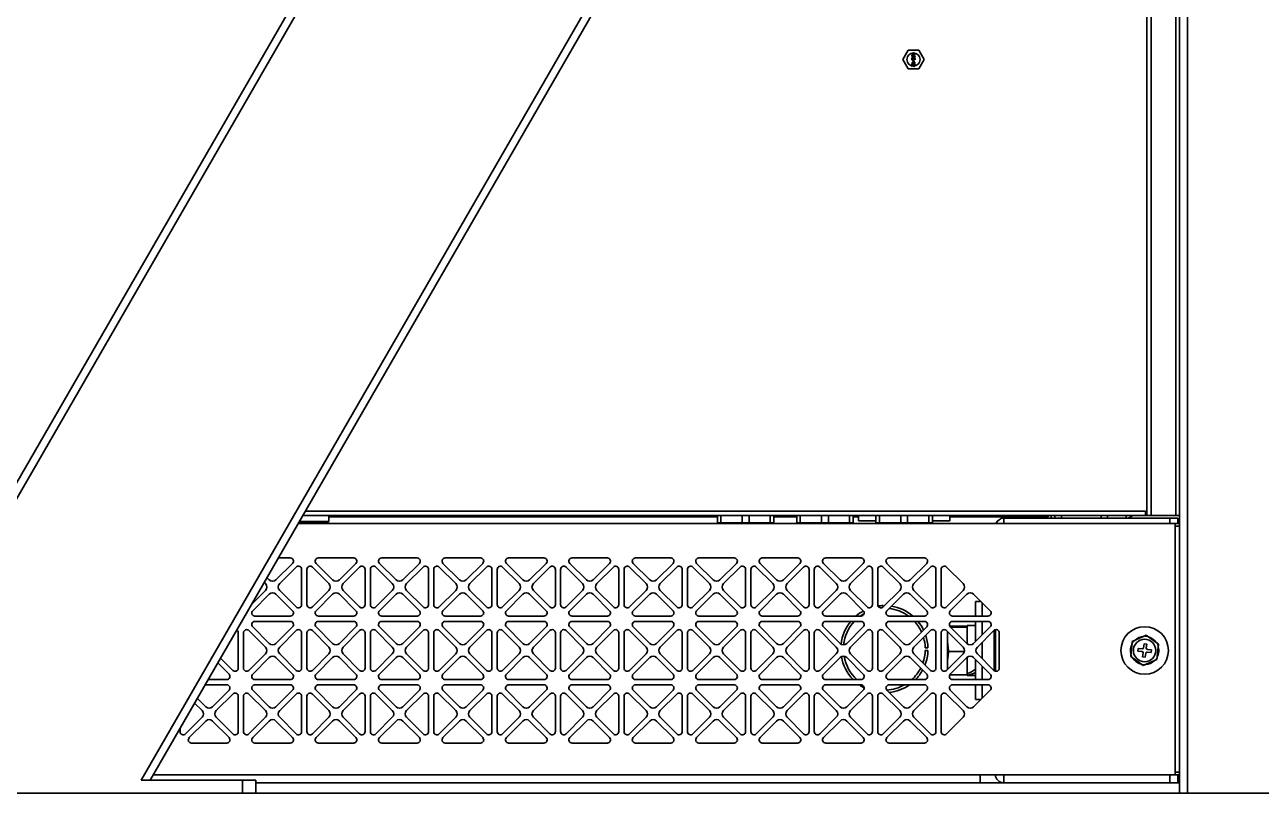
# Model space of a CAD drawing. Header units: millimetres. Extents: x 32496 to 166256, y 3504 to 23939.
# Drawn here: x 42664.6 to 43132.6, y 15203.3 to 15494 of the extents above; entities that cross this region are included whole.
import ezdxf

# ---------------------------------------------------------------- set-up
doc = ezdxf.new("R2010")
doc.units = ezdxf.units.MM
doc.layers.get('0').update_dxf_attribs({"lineweight": 35})

msp = doc.modelspace()

# ---------------------------------------------------------------- linework, layer by layer
at = {"linetype": 'Continuous'}
for p, q in [((43104.64, 17722.349), (43104.64, 15203.349)), ((43096.64, 16074.374), (42596.64, 15208.349)), ((43096.64, 16068.374), (42600.104, 15208.349)), ((43096.64, 15880.374), (42708.646, 15208.349)), ((43096.64, 15874.374), (42712.11, 15208.349)), ((43090.94, 15864.501), (43090.94, 15308.349)), ((43089.24, 15308.349), (43089.24, 15861.557)), ((43100.24, 15308.349), (43100.24, 15834.374)), ((43101.64, 15834.374), (43101.64, 15203.349)), ((42996.898, 15480.849), (42998.919, 15484.349)), ((43002.96, 15484.349), (42998.919, 15484.349)), ((43002.96, 15484.349), (43004.981, 15480.849)), ((42998.919, 15477.349), (42996.898, 15480.849)), ((43000.29, 15482.886), (43000.29, 15483.049)), ((43000.29, 15483.049), (43001.59, 15483.049)), ((43001.313, 15482.886), (43000.29, 15482.886)), ((43001.313, 15482.886), (43000.29, 15482.507)), ((43000.29, 15482.29), (43000.29, 15482.507)), ((43000.29, 15482.29), (43001.313, 15481.911)), ((43000.29, 15481.749), (43000.29, 15481.911)), ((43000.29, 15481.911), (43001.313, 15481.911)), ((43001.59, 15481.749), (43000.29, 15481.749)), ((43000.317, 15481.234), (43000.29, 15481.099)), ((43000.29, 15480.963), (43000.29, 15481.099)), ((43000.29, 15480.963), (43000.317, 15480.828)), ((43000.29, 15479.419), (43000.29, 15479.582)), ((43000.29, 15479.582), (43001.368, 15479.582)), ((43001.59, 15479.419), (43000.29, 15479.419)), ((43000.29, 15478.228), (43000.29, 15479.203)), ((43000.29, 15479.203), (43000.428, 15479.203)), ((43000.4, 15481.369), (43000.317, 15481.234)), ((43000.317, 15480.828), (43000.4, 15480.692)), ((43000.511, 15481.451), (43000.4, 15481.369)), ((43000.4, 15480.692), (43000.511, 15480.611)), ((43000.428, 15482.399), (43001.59, 15482.805)), ((43001.59, 15481.992), (43000.428, 15482.399)), ((43000.428, 15481.126), (43000.456, 15481.207)), ((43000.428, 15481.126), (43000.428, 15480.936)), ((43000.456, 15480.855), (43000.428, 15480.936)), ((43001.12, 15478.444), (43000.428, 15479.203)), ((43000.428, 15478.986), (43000.428, 15478.228)), ((43000.428, 15478.986), (43001.037, 15478.309)), ((43000.456, 15481.207), (43000.511, 15481.288)), ((43000.511, 15480.774), (43000.456, 15480.855)), ((43000.649, 15481.505), (43000.511, 15481.451)), ((43000.511, 15481.288), (43000.594, 15481.342)), ((43000.594, 15480.719), (43000.511, 15480.774)), ((43000.511, 15480.611), (43000.649, 15480.557)), ((43000.594, 15481.342), (43000.677, 15481.369)), ((43000.677, 15480.692), (43000.594, 15480.719)), ((43000.843, 15481.532), (43000.649, 15481.505)), ((43000.788, 15480.557), (43000.649, 15480.557)), ((43000.76, 15481.369), (43000.677, 15481.369)), ((43000.677, 15480.692), (43000.76, 15480.692)), ((43000.705, 15480.124), (43000.705, 15480.178)), ((43000.705, 15480.178), (43000.898, 15480.178)), ((43000.898, 15480.124), (43000.705, 15480.124)), ((43000.76, 15481.369), (43000.843, 15481.342)), ((43000.843, 15480.719), (43000.76, 15480.692)), ((43000.788, 15480.34), (43000.76, 15480.313)), ((43000.76, 15480.313), (43000.898, 15480.178)), ((43000.898, 15480.124), (43000.76, 15479.988)), ((43000.76, 15479.988), (43000.788, 15479.961)), ((43000.788, 15480.557), (43000.926, 15480.611)), ((43000.954, 15480.178), (43000.788, 15480.34)), ((43000.788, 15479.961), (43000.954, 15480.124)), ((43000.843, 15481.532), (43001.037, 15481.532)), ((43000.843, 15481.342), (43000.898, 15481.288)), ((43000.898, 15480.774), (43000.843, 15480.719)), ((43000.898, 15481.288), (43000.954, 15481.207)), ((43000.954, 15480.855), (43000.898, 15480.774)), ((43000.926, 15480.611), (43001.009, 15480.692)), ((43000.954, 15481.207), (43000.981, 15481.126)), ((43000.981, 15480.936), (43000.954, 15480.855)), ((43001.12, 15480.34), (43000.954, 15480.178)), ((43000.954, 15480.124), (43001.12, 15479.961)), ((43001.092, 15481.234), (43000.981, 15481.397)), ((43001.037, 15481.397), (43000.981, 15481.397)), ((43000.981, 15480.936), (43000.981, 15481.126)), ((43001.009, 15480.692), (43001.092, 15480.828)), ((43001.009, 15480.178), (43001.147, 15480.313)), ((43001.009, 15480.178), (43001.203, 15480.178)), ((43001.147, 15479.988), (43001.009, 15480.124)), ((43001.203, 15480.124), (43001.009, 15480.124)), ((43001.23, 15481.505), (43001.037, 15481.532)), ((43001.037, 15481.397), (43001.203, 15481.369)), ((43001.12, 15481.099), (43001.092, 15481.234)), ((43001.092, 15480.828), (43001.12, 15480.963)), ((43001.12, 15481.099), (43001.12, 15480.963)), ((43001.147, 15480.313), (43001.12, 15480.34)), ((43001.12, 15479.961), (43001.147, 15479.988)), ((43001.175, 15479.744), (43001.368, 15479.582)), ((43001.175, 15479.744), (43001.396, 15479.744)), ((43001.203, 15481.369), (43001.286, 15481.342)), ((43001.203, 15480.178), (43001.203, 15480.124)), ((43001.368, 15481.451), (43001.23, 15481.505)), ((43001.286, 15481.342), (43001.368, 15481.288)), ((43001.368, 15480.801), (43001.286, 15480.747)), ((43001.286, 15480.611), (43001.286, 15480.747)), ((43001.286, 15480.611), (43001.368, 15480.638)), ((43001.286, 15479.04), (43001.286, 15479.176)), ((43001.396, 15479.149), (43001.286, 15479.176)), ((43001.286, 15479.04), (43001.368, 15478.986)), ((43001.479, 15481.369), (43001.368, 15481.451)), ((43001.368, 15481.288), (43001.424, 15481.207)), ((43001.424, 15480.882), (43001.368, 15480.801)), ((43001.368, 15480.638), (43001.479, 15480.719)), ((43001.368, 15478.986), (43001.424, 15478.905)), ((43001.59, 15479.582), (43001.396, 15479.744)), ((43001.507, 15479.04), (43001.396, 15479.149)), ((43001.424, 15481.207), (43001.451, 15481.126)), ((43001.451, 15480.963), (43001.424, 15480.882)), ((43001.424, 15478.905), (43001.451, 15478.769)), ((43001.451, 15480.963), (43001.451, 15481.126)), ((43001.562, 15481.234), (43001.479, 15481.369)), ((43001.479, 15480.719), (43001.562, 15480.855)), ((43001.562, 15478.932), (43001.507, 15479.04)), ((43001.59, 15481.099), (43001.562, 15481.234)), ((43001.562, 15480.855), (43001.59, 15480.99)), ((43001.59, 15478.742), (43001.562, 15478.932)), ((43001.59, 15483.049), (43001.59, 15482.805)), ((43001.59, 15481.992), (43001.59, 15481.749)), ((43001.59, 15481.099), (43001.59, 15480.99)), ((43001.59, 15479.582), (43001.59, 15479.419)), ((43004.981, 15480.849), (43002.96, 15477.349)), ((42998.919, 15477.349), (43002.96, 15477.349)), ((43000.428, 15478.228), (43000.29, 15478.228)), ((43001.037, 15478.309), (43001.12, 15478.255)), ((43001.23, 15478.39), (43001.12, 15478.444)), ((43001.12, 15478.255), (43001.23, 15478.228)), ((43001.23, 15478.39), (43001.286, 15478.39)), ((43001.286, 15478.228), (43001.23, 15478.228)), ((43001.368, 15478.444), (43001.286, 15478.39)), ((43001.286, 15478.228), (43001.396, 15478.255)), ((43001.424, 15478.526), (43001.368, 15478.444)), ((43001.396, 15478.255), (43001.507, 15478.363)), ((43001.451, 15478.661), (43001.424, 15478.526)), ((43001.451, 15478.661), (43001.451, 15478.769)), ((43001.507, 15478.363), (43001.562, 15478.472)), ((43001.562, 15478.472), (43001.59, 15478.634)), ((43001.59, 15478.742), (43001.59, 15478.634)), ((42768.915, 15305.849), (42768.615, 15306.149)), ((42768.615, 15306.149), (42779.665, 15306.149)), ((42768.915, 15305.849), (42779.365, 15305.849)), ((42769.845, 15308.349), (43090.94, 15308.349)), ((42770.826, 15310.049), (43088.74, 15310.049)), ((42779.365, 15305.849), (42779.665, 15306.149)), ((42779.665, 15308.349), (42779.665, 15306.149)), ((42926.773, 15307.849), (42779.665, 15307.849)), ((42926.773, 15305.582), (42926.773, 15308.349)), ((42928.092, 15305.582), (42928.092, 15308.349)), ((42936.121, 15305.582), (42936.121, 15308.349)), ((42938.758, 15305.582), (42938.758, 15308.349)), ((42946.788, 15305.582), (42946.788, 15308.349)), ((42948.106, 15305.582), (42948.106, 15308.349)), ((42956.773, 15307.849), (42948.106, 15307.849)), ((42956.773, 15305.582), (42956.773, 15308.349)), ((42958.092, 15305.582), (42958.092, 15308.349)), ((42966.121, 15305.582), (42966.121, 15308.349)), ((42968.758, 15305.582), (42968.758, 15308.349)), ((42976.788, 15305.582), (42976.788, 15308.349)), ((42978.106, 15305.582), (42978.106, 15308.349)), ((42980.19, 15307.849), (42978.106, 15307.849)), ((42980.19, 15306.349), (42980.19, 15308.349)), ((42980.19, 15306.349), (42986.773, 15306.349)), ((42986.773, 15305.582), (42986.773, 15308.349)), ((42988.092, 15305.582), (42988.092, 15308.349)), ((42996.121, 15305.582), (42996.121, 15308.349)), ((42998.758, 15305.582), (42998.758, 15308.349)), ((43006.788, 15305.582), (43006.788, 15308.349)), ((43008.106, 15305.582), (43008.106, 15308.349)), ((43008.106, 15306.349), (43014.69, 15306.349)), ((43014.69, 15306.349), (43014.69, 15308.349)), ((43051.94, 15307.849), (43014.69, 15307.849)), ((43035.14, 15305.349), (43035.14, 15307.349)), ((43100.94, 15307.349), (43035.14, 15307.349)), ((43051.54, 15307.349), (43051.54, 15307.849)), ((43051.94, 15307.849), (43051.94, 15308.349)), ((43053.04, 15307.349), (43053.04, 15308.349)), ((43054.44, 15307.349), (43054.44, 15308.349)), ((43056.94, 15307.349), (43056.94, 15308.349)), ((43071.94, 15307.349), (43071.94, 15308.349)), ((43074.44, 15307.349), (43074.44, 15308.349)), ((43081.44, 15308.349), (43081.44, 15307.349)), ((43088.74, 15308.349), (43088.74, 15310.049)), ((43090.94, 15308.349), (43101.64, 15308.349)), ((43097.94, 15305.349), (43097.94, 15307.349)), ((43100.94, 15307.349), (43100.94, 15305.349)), ((42768.113, 15305.349), (43101.64, 15305.349)), ((42926.773, 15305.582), (42948.106, 15305.582)), ((42956.773, 15305.582), (42978.106, 15305.582)), ((42986.773, 15305.582), (43008.106, 15305.582)), ((43099.94, 15304.349), (43099.94, 15305.349)), ((43099.94, 15211.349), (43099.94, 15304.349)), ((43101.64, 15304.349), (43099.94, 15304.349)), ((42765.128, 15292.349), (42760.607, 15292.349)), ((42789.128, 15292.349), (42775.751, 15292.349)), ((42813.128, 15292.349), (42799.751, 15292.349)), ((42837.128, 15292.349), (42823.751, 15292.349)), ((42861.128, 15292.349), (42847.751, 15292.349)), ((42885.128, 15292.349), (42871.751, 15292.349)), ((42909.128, 15292.349), (42895.751, 15292.349)), ((42933.128, 15292.349), (42919.751, 15292.349)), ((42957.128, 15292.349), (42943.751, 15292.349)), ((42981.128, 15292.349), (42967.751, 15292.349)), ((43005.128, 15292.349), (42991.751, 15292.349)), ((42759.713, 15284.036), (42765.977, 15290.3)), ((42767.391, 15288.886), (42761.127, 15282.621)), ((42769.44, 15274.66), (42769.44, 15288.037)), ((42771.44, 15288.037), (42771.44, 15274.66)), ((42779.753, 15282.621), (42773.488, 15288.886)), ((42774.903, 15290.3), (42781.167, 15284.036)), ((42783.713, 15284.036), (42789.977, 15290.3)), ((42791.391, 15288.886), (42785.127, 15282.621)), ((42793.44, 15274.66), (42793.44, 15288.037)), ((42795.44, 15288.037), (42795.44, 15274.66)), ((42803.753, 15282.621), (42797.488, 15288.886)), ((42798.903, 15290.3), (42805.167, 15284.036)), ((42807.713, 15284.036), (42813.977, 15290.3)), ((42815.391, 15288.886), (42809.127, 15282.621)), ((42817.44, 15274.66), (42817.44, 15288.037)), ((42819.44, 15288.037), (42819.44, 15274.66)), ((42827.753, 15282.621), (42821.488, 15288.886)), ((42822.903, 15290.3), (42829.167, 15284.036)), ((42831.713, 15284.036), (42837.977, 15290.3)), ((42839.391, 15288.886), (42833.127, 15282.621)), ((42841.44, 15274.66), (42841.44, 15288.037)), ((42843.44, 15288.037), (42843.44, 15274.66)), ((42851.753, 15282.621), (42845.488, 15288.886)), ((42846.903, 15290.3), (42853.167, 15284.036)), ((42855.713, 15284.036), (42861.977, 15290.3)), ((42863.391, 15288.886), (42857.127, 15282.621)), ((42865.44, 15274.66), (42865.44, 15288.037)), ((42867.44, 15288.037), (42867.44, 15274.66)), ((42875.753, 15282.621), (42869.488, 15288.886)), ((42870.903, 15290.3), (42877.167, 15284.036)), ((42879.713, 15284.036), (42885.977, 15290.3)), ((42887.391, 15288.886), (42881.127, 15282.621)), ((42889.44, 15274.66), (42889.44, 15288.037)), ((42891.44, 15288.037), (42891.44, 15274.66)), ((42899.753, 15282.621), (42893.488, 15288.886)), ((42894.903, 15290.3), (42901.167, 15284.036)), ((42903.713, 15284.036), (42909.977, 15290.3)), ((42911.391, 15288.886), (42905.127, 15282.621)), ((42913.44, 15274.66), (42913.44, 15288.037)), ((42915.44, 15288.037), (42915.44, 15274.66)), ((42923.753, 15282.621), (42917.488, 15288.886)), ((42918.903, 15290.3), (42925.167, 15284.036)), ((42927.713, 15284.036), (42933.977, 15290.3)), ((42935.391, 15288.886), (42929.127, 15282.621)), ((42937.44, 15274.66), (42937.44, 15288.037)), ((42939.44, 15288.037), (42939.44, 15274.66)), ((42947.753, 15282.621), (42941.488, 15288.886)), ((42942.903, 15290.3), (42949.167, 15284.036)), ((42951.713, 15284.036), (42957.977, 15290.3)), ((42959.391, 15288.886), (42953.127, 15282.621)), ((42961.44, 15274.66), (42961.44, 15288.037)), ((42963.44, 15288.037), (42963.44, 15274.66)), ((42971.753, 15282.621), (42965.488, 15288.886)), ((42966.903, 15290.3), (42973.167, 15284.036)), ((42975.713, 15284.036), (42981.977, 15290.3)), ((42983.391, 15288.886), (42977.127, 15282.621)), ((42985.44, 15274.66), (42985.44, 15288.037)), ((42987.44, 15288.037), (42987.44, 15274.66)), ((42995.753, 15282.621), (42989.488, 15288.886)), ((42990.903, 15290.3), (42997.167, 15284.036)), ((42999.713, 15284.036), (43005.977, 15290.3)), ((43007.391, 15288.886), (43001.127, 15282.621)), ((43009.44, 15274.66), (43009.44, 15288.037)), ((43011.44, 15288.037), (43011.44, 15274.66)), ((43019.753, 15282.621), (43013.488, 15288.886)), ((42755.753, 15282.621), (42755.27, 15283.104)), ((42756.305, 15284.897), (42757.167, 15284.036)), ((42750.474, 15274.797), (42755.753, 15280.076)), ((42757.167, 15278.662), (42750.903, 15272.397)), ((42765.977, 15272.397), (42759.713, 15278.662)), ((42761.127, 15280.076), (42767.391, 15273.811)), ((42773.488, 15273.811), (42779.753, 15280.076)), ((42781.167, 15278.662), (42774.903, 15272.397)), ((42789.977, 15272.397), (42783.713, 15278.662)), ((42785.127, 15280.076), (42791.391, 15273.811)), ((42797.488, 15273.811), (42803.753, 15280.076)), ((42805.167, 15278.662), (42798.903, 15272.397)), ((42813.977, 15272.397), (42807.713, 15278.662)), ((42809.127, 15280.076), (42815.391, 15273.811)), ((42821.488, 15273.811), (42827.753, 15280.076)), ((42829.167, 15278.662), (42822.903, 15272.397)), ((42837.977, 15272.397), (42831.713, 15278.662)), ((42833.127, 15280.076), (42839.391, 15273.811)), ((42845.488, 15273.811), (42851.753, 15280.076)), ((42853.167, 15278.662), (42846.903, 15272.397)), ((42861.977, 15272.397), (42855.713, 15278.662)), ((42857.127, 15280.076), (42863.391, 15273.811)), ((42869.488, 15273.811), (42875.753, 15280.076)), ((42877.167, 15278.662), (42870.903, 15272.397)), ((42885.977, 15272.397), (42879.713, 15278.662)), ((42881.127, 15280.076), (42887.391, 15273.811)), ((42893.488, 15273.811), (42899.753, 15280.076)), ((42901.167, 15278.662), (42894.903, 15272.397)), ((42909.977, 15272.397), (42903.713, 15278.662)), ((42905.127, 15280.076), (42911.391, 15273.811)), ((42917.488, 15273.811), (42923.753, 15280.076)), ((42925.167, 15278.662), (42918.903, 15272.397)), ((42933.977, 15272.397), (42927.713, 15278.662)), ((42929.127, 15280.076), (42935.391, 15273.811)), ((42941.488, 15273.811), (42947.753, 15280.076)), ((42949.167, 15278.662), (42942.903, 15272.397)), ((42957.977, 15272.397), (42951.713, 15278.662)), ((42953.127, 15280.076), (42959.391, 15273.811)), ((42965.488, 15273.811), (42971.753, 15280.076)), ((42973.167, 15278.662), (42966.903, 15272.397)), ((42981.977, 15272.397), (42975.713, 15278.662)), ((42977.127, 15280.076), (42983.391, 15273.811)), ((42989.488, 15273.811), (42995.753, 15280.076)), ((42997.167, 15278.662), (42990.903, 15272.397)), ((43005.977, 15272.397), (42999.713, 15278.662)), ((43001.127, 15280.076), (43007.391, 15273.811)), ((43013.488, 15273.811), (43019.753, 15280.076)), ((43021.167, 15278.662), (43014.903, 15272.397)), ((43029.977, 15272.397), (43023.713, 15278.662)), ((42989.44, 15273.772), (42989.44, 15274.341)), ((43024.44, 15275.849), (43024.44, 15270.349)), ((43024.44, 15275.849), (43026.526, 15275.849)), ((43026.94, 15270.349), (43026.94, 15275.434)), ((42751.751, 15270.349), (42765.128, 15270.349)), ((42765.128, 15268.349), (42751.751, 15268.349)), ((42775.751, 15270.349), (42789.128, 15270.349)), ((42789.128, 15268.349), (42775.751, 15268.349)), ((42799.751, 15270.349), (42813.128, 15270.349)), ((42813.128, 15268.349), (42799.751, 15268.349)), ((42823.751, 15270.349), (42837.128, 15270.349)), ((42837.128, 15268.349), (42823.751, 15268.349)), ((42847.751, 15270.349), (42861.128, 15270.349)), ((42861.128, 15268.349), (42847.751, 15268.349)), ((42871.751, 15270.349), (42885.128, 15270.349)), ((42885.128, 15268.349), (42871.751, 15268.349)), ((42895.751, 15270.349), (42909.128, 15270.349)), ((42909.128, 15268.349), (42895.751, 15268.349)), ((42919.751, 15270.349), (42933.128, 15270.349)), ((42933.128, 15268.349), (42919.751, 15268.349)), ((42943.751, 15270.349), (42957.128, 15270.349)), ((42957.128, 15268.349), (42943.751, 15268.349)), ((42967.751, 15270.349), (42981.128, 15270.349)), ((42981.128, 15268.349), (42967.751, 15268.349)), ((42991.751, 15270.349), (43005.128, 15270.349)), ((43005.128, 15268.349), (42991.751, 15268.349)), ((43015.751, 15270.349), (43029.128, 15270.349)), ((43029.128, 15268.349), (43015.751, 15268.349)), ((43024.44, 15268.349), (43024.44, 15260.763)), ((43026.94, 15263.263), (43026.94, 15268.349)), ((42745.44, 15250.66), (42745.44, 15264.037)), ((42747.44, 15264.037), (42747.44, 15250.66)), ((42755.753, 15258.621), (42749.488, 15264.886)), ((42750.903, 15266.3), (42757.167, 15260.036)), ((42759.713, 15260.036), (42765.977, 15266.3)), ((42767.391, 15264.886), (42761.127, 15258.621)), ((42769.44, 15250.66), (42769.44, 15264.037)), ((42771.44, 15264.037), (42771.44, 15250.66)), ((42779.753, 15258.621), (42773.488, 15264.886)), ((42774.903, 15266.3), (42781.167, 15260.036)), ((42783.713, 15260.036), (42789.977, 15266.3)), ((42791.391, 15264.886), (42785.127, 15258.621)), ((42793.44, 15250.66), (42793.44, 15264.037)), ((42795.44, 15264.037), (42795.44, 15250.66)), ((42803.753, 15258.621), (42797.488, 15264.886)), ((42798.903, 15266.3), (42805.167, 15260.036)), ((42807.713, 15260.036), (42813.977, 15266.3)), ((42815.391, 15264.886), (42809.127, 15258.621)), ((42817.44, 15250.66), (42817.44, 15264.037)), ((42819.44, 15264.037), (42819.44, 15250.66)), ((42827.753, 15258.621), (42821.488, 15264.886)), ((42822.903, 15266.3), (42829.167, 15260.036)), ((42831.713, 15260.036), (42837.977, 15266.3)), ((42839.391, 15264.886), (42833.127, 15258.621)), ((42841.44, 15250.66), (42841.44, 15264.037)), ((42843.44, 15264.037), (42843.44, 15250.66)), ((42851.753, 15258.621), (42845.488, 15264.886)), ((42846.903, 15266.3), (42853.167, 15260.036)), ((42855.713, 15260.036), (42861.977, 15266.3)), ((42863.391, 15264.886), (42857.127, 15258.621)), ((42865.44, 15250.66), (42865.44, 15264.037)), ((42867.44, 15264.037), (42867.44, 15250.66)), ((42875.753, 15258.621), (42869.488, 15264.886)), ((42870.903, 15266.3), (42877.167, 15260.036)), ((42879.713, 15260.036), (42885.977, 15266.3)), ((42887.391, 15264.886), (42881.127, 15258.621)), ((42889.44, 15250.66), (42889.44, 15264.037)), ((42891.44, 15264.037), (42891.44, 15250.66)), ((42899.753, 15258.621), (42893.488, 15264.886)), ((42894.903, 15266.3), (42901.167, 15260.036)), ((42903.713, 15260.036), (42909.977, 15266.3)), ((42911.391, 15264.886), (42905.127, 15258.621)), ((42913.44, 15250.66), (42913.44, 15264.037)), ((42915.44, 15264.037), (42915.44, 15250.66)), ((42923.753, 15258.621), (42917.488, 15264.886)), ((42918.903, 15266.3), (42925.167, 15260.036)), ((42927.713, 15260.036), (42933.977, 15266.3)), ((42935.391, 15264.886), (42929.127, 15258.621)), ((42937.44, 15250.66), (42937.44, 15264.037)), ((42939.44, 15264.037), (42939.44, 15250.66)), ((42947.753, 15258.621), (42941.488, 15264.886)), ((42942.903, 15266.3), (42949.167, 15260.036)), ((42951.713, 15260.036), (42957.977, 15266.3)), ((42959.391, 15264.886), (42953.127, 15258.621)), ((42961.44, 15250.66), (42961.44, 15264.037)), ((42963.44, 15264.037), (42963.44, 15250.66)), ((42971.753, 15258.621), (42965.488, 15264.886)), ((42966.903, 15266.3), (42973.167, 15260.036)), ((42975.713, 15260.036), (42981.977, 15266.3)), ((42983.391, 15264.886), (42977.127, 15258.621)), ((42985.44, 15250.66), (42985.44, 15264.037)), ((42987.44, 15264.037), (42987.44, 15250.66)), ((42995.753, 15258.621), (42989.488, 15264.886)), ((42990.903, 15266.3), (42997.167, 15260.036)), ((42999.713, 15260.036), (43005.977, 15266.3)), ((43007.391, 15264.886), (43001.127, 15258.621)), ((43009.44, 15250.66), (43009.44, 15264.037)), ((43011.44, 15264.037), (43011.44, 15250.66)), ((43019.753, 15258.621), (43013.488, 15264.886)), ((43013.84, 15264.534), (43013.84, 15250.163)), ((43014.716, 15266.551), (43021.34, 15266.551)), ((43014.903, 15266.3), (43021.167, 15260.036)), ((43015.071, 15266.132), (43021.34, 15266.132)), ((43021.34, 15266.799), (43021.34, 15266.228)), ((43024.44, 15266.799), (43021.34, 15266.799)), ((43021.34, 15264.037), (43021.34, 15266.228)), ((43021.34, 15264.037), (43021.34, 15259.894)), ((43023.713, 15260.036), (43029.977, 15266.3)), ((43031.391, 15264.886), (43025.127, 15258.621)), ((43031.44, 15264.925), (43031.44, 15249.772)), ((43031.94, 15264.849), (43031.44, 15264.849)), ((43031.94, 15249.505), (43031.94, 15265.192)), ((43033.44, 15250.66), (43033.44, 15264.037)), ((43026.94, 15254.263), (43026.94, 15260.434)), ((43083.161, 15255.009), (43083.775, 15260.75)), ((43083.775, 15260.75), (43089.053, 15263.089)), ((43088.049, 15258.396), (43088.208, 15259.888)), ((43088.208, 15259.888), (43089.203, 15259.781)), ((43089.203, 15259.781), (43089.043, 15258.29)), ((43089.053, 15263.089), (43093.718, 15259.688)), ((43093.105, 15253.947), (43093.718, 15259.688)), ((42738.736, 15254.467), (42743.391, 15249.811)), ((42749.488, 15249.811), (42755.753, 15256.076)), ((42757.167, 15254.662), (42750.903, 15248.397)), ((42765.977, 15248.397), (42759.713, 15254.662)), ((42761.127, 15256.076), (42767.391, 15249.811)), ((42773.488, 15249.811), (42779.753, 15256.076)), ((42781.167, 15254.662), (42774.903, 15248.397)), ((42789.977, 15248.397), (42783.713, 15254.662)), ((42785.127, 15256.076), (42791.391, 15249.811)), ((42797.488, 15249.811), (42803.753, 15256.076)), ((42805.167, 15254.662), (42798.903, 15248.397)), ((42813.977, 15248.397), (42807.713, 15254.662)), ((42809.127, 15256.076), (42815.391, 15249.811)), ((42821.488, 15249.811), (42827.753, 15256.076)), ((42829.167, 15254.662), (42822.903, 15248.397)), ((42837.977, 15248.397), (42831.713, 15254.662)), ((42833.127, 15256.076), (42839.391, 15249.811)), ((42845.488, 15249.811), (42851.753, 15256.076)), ((42853.167, 15254.662), (42846.903, 15248.397)), ((42861.977, 15248.397), (42855.713, 15254.662)), ((42857.127, 15256.076), (42863.391, 15249.811)), ((42869.488, 15249.811), (42875.753, 15256.076)), ((42877.167, 15254.662), (42870.903, 15248.397)), ((42885.977, 15248.397), (42879.713, 15254.662)), ((42881.127, 15256.076), (42887.391, 15249.811)), ((42893.488, 15249.811), (42899.753, 15256.076)), ((42901.167, 15254.662), (42894.903, 15248.397)), ((42909.977, 15248.397), (42903.713, 15254.662)), ((42905.127, 15256.076), (42911.391, 15249.811)), ((42917.488, 15249.811), (42923.753, 15256.076)), ((42925.167, 15254.662), (42918.903, 15248.397)), ((42933.977, 15248.397), (42927.713, 15254.662)), ((42929.127, 15256.076), (42935.391, 15249.811)), ((42941.488, 15249.811), (42947.753, 15256.076)), ((42949.167, 15254.662), (42942.903, 15248.397)), ((42957.977, 15248.397), (42951.713, 15254.662)), ((42953.127, 15256.076), (42959.391, 15249.811)), ((42965.488, 15249.811), (42971.753, 15256.076)), ((42973.167, 15254.662), (42966.903, 15248.397)), ((42981.977, 15248.397), (42975.713, 15254.662)), ((42977.127, 15256.076), (42983.391, 15249.811)), ((42989.488, 15249.811), (42995.753, 15256.076)), ((42997.167, 15254.662), (42990.903, 15248.397)), ((43005.977, 15248.397), (42999.713, 15254.662)), ((43001.127, 15256.076), (43007.391, 15249.811)), ((43005.432, 15258.349), (43006.432, 15258.349)), ((43006.432, 15257.349), (43005.432, 15257.349)), ((43013.488, 15249.811), (43019.753, 15256.076)), ((43014.347, 15256.93), (43020.225, 15256.93)), ((43021.167, 15254.662), (43014.903, 15248.397)), ((43021.34, 15254.803), (43021.34, 15250.152)), ((43029.977, 15248.397), (43023.713, 15254.662)), ((43025.127, 15256.076), (43031.391, 15249.811)), ((43087.826, 15251.608), (43083.161, 15255.009)), ((43085.901, 15257.117), (43086.007, 15258.111)), ((43087.392, 15256.958), (43085.901, 15257.117)), ((43086.007, 15258.111), (43087.499, 15257.952)), ((43087.677, 15254.916), (43087.836, 15256.407)), ((43088.671, 15254.81), (43087.677, 15254.916)), ((43088.831, 15256.301), (43088.671, 15254.81)), ((43090.872, 15256.586), (43089.381, 15256.745)), ((43089.487, 15257.74), (43090.979, 15257.58)), ((43090.979, 15257.58), (43090.872, 15256.586)), ((42741.977, 15248.397), (42737.701, 15252.673)), ((43021.34, 15248.146), (43021.34, 15250.152)), ((43024.44, 15253.934), (43024.44, 15246.349)), ((43026.94, 15246.349), (43026.94, 15251.434)), ((43031.44, 15249.849), (43031.94, 15249.849)), ((43093.105, 15253.947), (43087.826, 15251.608)), ((42734.049, 15246.349), (42741.128, 15246.349)), ((42751.751, 15246.349), (42765.128, 15246.349)), ((42775.751, 15246.349), (42789.128, 15246.349)), ((42799.751, 15246.349), (42813.128, 15246.349)), ((42823.751, 15246.349), (42837.128, 15246.349)), ((42847.751, 15246.349), (42861.128, 15246.349)), ((42871.751, 15246.349), (42885.128, 15246.349)), ((42895.751, 15246.349), (42909.128, 15246.349)), ((42919.751, 15246.349), (42933.128, 15246.349)), ((42943.751, 15246.349), (42957.128, 15246.349)), ((42967.751, 15246.349), (42981.128, 15246.349)), ((42991.751, 15246.349), (43005.128, 15246.349)), ((43014.716, 15248.146), (43021.34, 15248.146)), ((43015.751, 15246.349), (43029.128, 15246.349)), ((43021.34, 15248.146), (43021.34, 15247.899)), ((43024.44, 15247.899), (43021.34, 15247.899)), ((42741.128, 15244.349), (42732.894, 15244.349)), ((42735.713, 15236.036), (42741.977, 15242.3)), ((42743.391, 15240.886), (42737.127, 15234.621)), ((42755.753, 15234.621), (42749.488, 15240.886)), ((42750.903, 15242.3), (42757.167, 15236.036)), ((42765.128, 15244.349), (42751.751, 15244.349)), ((42759.713, 15236.036), (42765.977, 15242.3)), ((42767.391, 15240.886), (42761.127, 15234.621)), ((42779.753, 15234.621), (42773.488, 15240.886)), ((42774.903, 15242.3), (42781.167, 15236.036)), ((42789.128, 15244.349), (42775.751, 15244.349)), ((42783.713, 15236.036), (42789.977, 15242.3)), ((42791.391, 15240.886), (42785.127, 15234.621)), ((42803.753, 15234.621), (42797.488, 15240.886)), ((42798.903, 15242.3), (42805.167, 15236.036)), ((42813.128, 15244.349), (42799.751, 15244.349)), ((42807.713, 15236.036), (42813.977, 15242.3)), ((42815.391, 15240.886), (42809.127, 15234.621)), ((42827.753, 15234.621), (42821.488, 15240.886)), ((42822.903, 15242.3), (42829.167, 15236.036)), ((42837.128, 15244.349), (42823.751, 15244.349)), ((42831.713, 15236.036), (42837.977, 15242.3)), ((42839.391, 15240.886), (42833.127, 15234.621)), ((42851.753, 15234.621), (42845.488, 15240.886)), ((42846.903, 15242.3), (42853.167, 15236.036)), ((42861.128, 15244.349), (42847.751, 15244.349)), ((42855.713, 15236.036), (42861.977, 15242.3)), ((42863.391, 15240.886), (42857.127, 15234.621)), ((42875.753, 15234.621), (42869.488, 15240.886)), ((42870.903, 15242.3), (42877.167, 15236.036)), ((42885.128, 15244.349), (42871.751, 15244.349)), ((42879.713, 15236.036), (42885.977, 15242.3)), ((42887.391, 15240.886), (42881.127, 15234.621)), ((42899.753, 15234.621), (42893.488, 15240.886)), ((42894.903, 15242.3), (42901.167, 15236.036)), ((42909.128, 15244.349), (42895.751, 15244.349)), ((42903.713, 15236.036), (42909.977, 15242.3)), ((42911.391, 15240.886), (42905.127, 15234.621)), ((42923.753, 15234.621), (42917.488, 15240.886)), ((42918.903, 15242.3), (42925.167, 15236.036)), ((42933.128, 15244.349), (42919.751, 15244.349)), ((42927.713, 15236.036), (42933.977, 15242.3)), ((42935.391, 15240.886), (42929.127, 15234.621)), ((42947.753, 15234.621), (42941.488, 15240.886)), ((42942.903, 15242.3), (42949.167, 15236.036)), ((42957.128, 15244.349), (42943.751, 15244.349)), ((42951.713, 15236.036), (42957.977, 15242.3)), ((42959.391, 15240.886), (42953.127, 15234.621)), ((42971.753, 15234.621), (42965.488, 15240.886)), ((42966.903, 15242.3), (42973.167, 15236.036)), ((42981.128, 15244.349), (42967.751, 15244.349)), ((42975.713, 15236.036), (42981.977, 15242.3)), ((42983.391, 15240.886), (42977.127, 15234.621)), ((42995.753, 15234.621), (42989.488, 15240.886)), ((42990.903, 15242.3), (42997.167, 15236.036)), ((43005.128, 15244.349), (42991.751, 15244.349)), ((42999.713, 15236.036), (43005.977, 15242.3)), ((43007.391, 15240.886), (43001.127, 15234.621)), ((43019.753, 15234.621), (43013.488, 15240.886)), ((43014.903, 15242.3), (43021.167, 15236.036)), ((43029.128, 15244.349), (43015.751, 15244.349)), ((43023.713, 15236.036), (43029.977, 15242.3)), ((43024.44, 15244.349), (43024.44, 15238.849)), ((43026.94, 15239.263), (43026.94, 15244.349)), ((42731.753, 15234.621), (42728.916, 15237.458)), ((42729.951, 15239.251), (42733.167, 15236.036)), ((42745.44, 15226.66), (42745.44, 15240.037)), ((42747.44, 15240.037), (42747.44, 15226.66)), ((42769.44, 15226.66), (42769.44, 15240.037)), ((42771.44, 15240.037), (42771.44, 15226.66)), ((42793.44, 15226.66), (42793.44, 15240.037)), ((42795.44, 15240.037), (42795.44, 15226.66)), ((42817.44, 15226.66), (42817.44, 15240.037)), ((42819.44, 15240.037), (42819.44, 15226.66)), ((42841.44, 15226.66), (42841.44, 15240.037)), ((42843.44, 15240.037), (42843.44, 15226.66)), ((42865.44, 15226.66), (42865.44, 15240.037)), ((42867.44, 15240.037), (42867.44, 15226.66)), ((42889.44, 15226.66), (42889.44, 15240.037)), ((42891.44, 15240.037), (42891.44, 15226.66)), ((42913.44, 15226.66), (42913.44, 15240.037)), ((42915.44, 15240.037), (42915.44, 15226.66)), ((42937.44, 15226.66), (42937.44, 15240.037)), ((42939.44, 15240.037), (42939.44, 15226.66)), ((42961.44, 15226.66), (42961.44, 15240.037)), ((42963.44, 15240.037), (42963.44, 15226.66)), ((42985.44, 15226.66), (42985.44, 15240.037)), ((42987.44, 15240.037), (42987.44, 15226.66)), ((43009.44, 15226.66), (43009.44, 15240.037)), ((43011.44, 15240.037), (43011.44, 15226.66)), ((43024.44, 15238.849), (43026.526, 15238.849)), ((42725.488, 15225.811), (42731.753, 15232.076)), ((42737.127, 15232.076), (42743.391, 15225.811)), ((42749.488, 15225.811), (42755.753, 15232.076)), ((42761.127, 15232.076), (42767.391, 15225.811)), ((42773.488, 15225.811), (42779.753, 15232.076)), ((42785.127, 15232.076), (42791.391, 15225.811)), ((42797.488, 15225.811), (42803.753, 15232.076)), ((42809.127, 15232.076), (42815.391, 15225.811)), ((42821.488, 15225.811), (42827.753, 15232.076)), ((42833.127, 15232.076), (42839.391, 15225.811)), ((42845.488, 15225.811), (42851.753, 15232.076)), ((42857.127, 15232.076), (42863.391, 15225.811)), ((42869.488, 15225.811), (42875.753, 15232.076)), ((42881.127, 15232.076), (42887.391, 15225.811)), ((42893.488, 15225.811), (42899.753, 15232.076)), ((42905.127, 15232.076), (42911.391, 15225.811)), ((42917.488, 15225.811), (42923.753, 15232.076)), ((42929.127, 15232.076), (42935.391, 15225.811)), ((42941.488, 15225.811), (42947.753, 15232.076)), ((42953.127, 15232.076), (42959.391, 15225.811)), ((42965.488, 15225.811), (42971.753, 15232.076)), ((42977.127, 15232.076), (42983.391, 15225.811)), ((42989.488, 15225.811), (42995.753, 15232.076)), ((43001.127, 15232.076), (43007.391, 15225.811)), ((43013.488, 15225.811), (43019.753, 15232.076)), ((42723.44, 15227.973), (42723.44, 15226.66)), ((42733.167, 15230.662), (42726.903, 15224.397)), ((42741.977, 15224.397), (42735.713, 15230.662)), ((42757.167, 15230.662), (42750.903, 15224.397)), ((42765.977, 15224.397), (42759.713, 15230.662)), ((42781.167, 15230.662), (42774.903, 15224.397)), ((42789.977, 15224.397), (42783.713, 15230.662)), ((42805.167, 15230.662), (42798.903, 15224.397)), ((42813.977, 15224.397), (42807.713, 15230.662)), ((42829.167, 15230.662), (42822.903, 15224.397)), ((42837.977, 15224.397), (42831.713, 15230.662)), ((42853.167, 15230.662), (42846.903, 15224.397)), ((42861.977, 15224.397), (42855.713, 15230.662)), ((42877.167, 15230.662), (42870.903, 15224.397)), ((42885.977, 15224.397), (42879.713, 15230.662)), ((42901.167, 15230.662), (42894.903, 15224.397)), ((42909.977, 15224.397), (42903.713, 15230.662)), ((42925.167, 15230.662), (42918.903, 15224.397)), ((42933.977, 15224.397), (42927.713, 15230.662)), ((42949.167, 15230.662), (42942.903, 15224.397)), ((42957.977, 15224.397), (42951.713, 15230.662)), ((42973.167, 15230.662), (42966.903, 15224.397)), ((42981.977, 15224.397), (42975.713, 15230.662)), ((42997.167, 15230.662), (42990.903, 15224.397)), ((43005.977, 15224.397), (42999.713, 15230.662)), ((42727.751, 15222.349), (42741.128, 15222.349)), ((42751.751, 15222.349), (42765.128, 15222.349)), ((42775.751, 15222.349), (42789.128, 15222.349)), ((42799.751, 15222.349), (42813.128, 15222.349)), ((42823.751, 15222.349), (42837.128, 15222.349)), ((42847.751, 15222.349), (42861.128, 15222.349)), ((42871.751, 15222.349), (42885.128, 15222.349)), ((42895.751, 15222.349), (42909.128, 15222.349)), ((42919.751, 15222.349), (42933.128, 15222.349)), ((42943.751, 15222.349), (42957.128, 15222.349)), ((42967.751, 15222.349), (42981.128, 15222.349)), ((42991.751, 15222.349), (43005.128, 15222.349)), ((42708.646, 15208.349), (42752.11, 15208.349)), ((42713.265, 15210.349), (43101.64, 15210.349)), ((42747.11, 15203.349), (42747.11, 15208.349)), ((42752.11, 15203.349), (42752.11, 15208.349)), ((43026.14, 15207.349), (43026.14, 15210.349)), ((43035.14, 15210.349), (43035.14, 15207.349)), ((43097.94, 15207.349), (43097.94, 15210.349)), ((43099.94, 15210.349), (43099.94, 15211.349)), ((43099.94, 15211.349), (43101.64, 15211.349)), ((43100.94, 15210.349), (43100.94, 15209.758)), ((43100.94, 15209.758), (43100.94, 15207.349)), ((43101.64, 15209.349), (43100.94, 15209.349)), ((42752.11, 15203.349), (42556.64, 15203.349)), ((43104.64, 15203.349), (42747.11, 15203.349)), ((43101.64, 15207.349), (42752.11, 15207.349)), ((43201.64, 15203.349), (43101.64, 15203.349))]:
    msp.add_line(p, q, dxfattribs=at)
for centre, radius in [((43000.94, 15480.849), 2.5), ((43088.44, 15257.349), 9), ((43088.44, 15257.349), 4.25)]:
    msp.add_circle(centre, radius, dxfattribs=at)
for centre, radius, start, end in [((43035.14, 15304.149), 3.2, 90, 157.85234), ((43081.44, 15310.349), 3, 270, 317.70579), ((42765.128, 15291.149), 1.2, 315, 90), ((42775.751, 15291.149), 1.2, 90, 225), ((42789.128, 15291.149), 1.2, 315, 90), ((42799.751, 15291.149), 1.2, 90, 225), ((42813.128, 15291.149), 1.2, 315, 90), ((42823.751, 15291.149), 1.2, 90, 225), ((42837.128, 15291.149), 1.2, 315, 90), ((42847.751, 15291.149), 1.2, 90, 225), ((42861.128, 15291.149), 1.2, 315, 90), ((42871.751, 15291.149), 1.2, 90, 225), ((42885.128, 15291.149), 1.2, 315, 90), ((42895.751, 15291.149), 1.2, 90, 225), ((42909.128, 15291.149), 1.2, 315, 90), ((42919.751, 15291.149), 1.2, 90, 225), ((42933.128, 15291.149), 1.2, 315, 90), ((42943.751, 15291.149), 1.2, 90, 225), ((42957.128, 15291.149), 1.2, 315, 90), ((42967.751, 15291.149), 1.2, 90, 225), ((42981.128, 15291.149), 1.2, 315, 90), ((42991.751, 15291.149), 1.2, 90, 225), ((43005.128, 15291.149), 1.2, 315, 90), ((42768.24, 15288.037), 1.2, 0, 135), ((42772.64, 15288.037), 1.2, 45, 180), ((42792.24, 15288.037), 1.2, 0, 135), ((42796.64, 15288.037), 1.2, 45, 180), ((42816.24, 15288.037), 1.2, 0, 135), ((42820.64, 15288.037), 1.2, 45, 180), ((42840.24, 15288.037), 1.2, 0, 135), ((42844.64, 15288.037), 1.2, 45, 180), ((42864.24, 15288.037), 1.2, 0, 135), ((42868.64, 15288.037), 1.2, 45, 180), ((42888.24, 15288.037), 1.2, 0, 135), ((42892.64, 15288.037), 1.2, 45, 180), ((42912.24, 15288.037), 1.2, 0, 135), ((42916.64, 15288.037), 1.2, 45, 180), ((42936.24, 15288.037), 1.2, 0, 135), ((42940.64, 15288.037), 1.2, 45, 180), ((42960.24, 15288.037), 1.2, 0, 135), ((42964.64, 15288.037), 1.2, 45, 180), ((42984.24, 15288.037), 1.2, 0, 135), ((42988.64, 15288.037), 1.2, 45, 180), ((43008.24, 15288.037), 1.2, 0, 135), ((43012.64, 15288.037), 1.2, 45, 180), ((42754.48, 15281.349), 1.8, 315, 45), ((42758.44, 15285.308), 1.8, 225, 315), ((42762.4, 15281.349), 1.8, 135, 225), ((42778.48, 15281.349), 1.8, 315, 45), ((42782.44, 15285.308), 1.8, 225, 315), ((42786.4, 15281.349), 1.8, 135, 225), ((42802.48, 15281.349), 1.8, 315, 45), ((42806.44, 15285.308), 1.8, 225, 315), ((42810.4, 15281.349), 1.8, 135, 225), ((42826.48, 15281.349), 1.8, 315, 45), ((42830.44, 15285.308), 1.8, 225, 315), ((42834.4, 15281.349), 1.8, 135, 225), ((42850.48, 15281.349), 1.8, 315, 45), ((42854.44, 15285.308), 1.8, 225, 315), ((42858.4, 15281.349), 1.8, 135, 225), ((42874.48, 15281.349), 1.8, 315, 45), ((42878.44, 15285.308), 1.8, 225, 315), ((42882.4, 15281.349), 1.8, 135, 225), ((42898.48, 15281.349), 1.8, 315, 45), ((42902.44, 15285.308), 1.8, 225, 315), ((42906.4, 15281.349), 1.8, 135, 225), ((42922.48, 15281.349), 1.8, 315, 45), ((42926.44, 15285.308), 1.8, 225, 315), ((42930.4, 15281.349), 1.8, 135, 225), ((42946.48, 15281.349), 1.8, 315, 45), ((42950.44, 15285.308), 1.8, 225, 315), ((42954.4, 15281.349), 1.8, 135, 225), ((42970.48, 15281.349), 1.8, 315, 45), ((42974.44, 15285.308), 1.8, 225, 315), ((42978.4, 15281.349), 1.8, 135, 225), ((42994.48, 15281.349), 1.8, 315, 45), ((42998.44, 15285.308), 1.8, 225, 315), ((43002.4, 15281.349), 1.8, 135, 225), ((43018.48, 15281.349), 1.8, 315, 45), ((42758.44, 15277.389), 1.8, 45, 135), ((42782.44, 15277.389), 1.8, 45, 135), ((42806.44, 15277.389), 1.8, 45, 135), ((42830.44, 15277.389), 1.8, 45, 135), ((42854.44, 15277.389), 1.8, 45, 135), ((42878.44, 15277.389), 1.8, 45, 135), ((42902.44, 15277.389), 1.8, 45, 135), ((42926.44, 15277.389), 1.8, 45, 135), ((42950.44, 15277.389), 1.8, 45, 135), ((42974.44, 15277.389), 1.8, 45, 135), ((42998.44, 15277.389), 1.8, 45, 135), ((43022.44, 15277.389), 1.8, 45, 135), ((42768.24, 15274.66), 1.2, 225, 0), ((42772.64, 15274.66), 1.2, 180, 315), ((42792.24, 15274.66), 1.2, 225, 0), ((42796.64, 15274.66), 1.2, 180, 315), ((42816.24, 15274.66), 1.2, 225, 0), ((42820.64, 15274.66), 1.2, 180, 315), ((42840.24, 15274.66), 1.2, 225, 0), ((42844.64, 15274.66), 1.2, 180, 315), ((42864.24, 15274.66), 1.2, 225, 0), ((42868.64, 15274.66), 1.2, 180, 315), ((42888.24, 15274.66), 1.2, 225, 0), ((42892.64, 15274.66), 1.2, 180, 315), ((42912.24, 15274.66), 1.2, 225, 0), ((42916.64, 15274.66), 1.2, 180, 315), ((42936.24, 15274.66), 1.2, 225, 0), ((42940.64, 15274.66), 1.2, 180, 315), ((42960.24, 15274.66), 1.2, 225, 0), ((42964.64, 15274.66), 1.2, 180, 315), ((42984.24, 15274.66), 1.2, 225, 0), ((42988.64, 15274.66), 1.2, 180, 315), ((42989.94, 15257.849), 16.5, 91.7365, 98.34437), ((42989.94, 15257.849), 15.5, 53.86236, 83.34372), ((42989.94, 15257.849), 16.5, 49.33265, 80.64875), ((43008.24, 15274.66), 1.2, 225, 0), ((43012.64, 15274.66), 1.2, 180, 315), ((42751.751, 15271.549), 1.2, 135, 270), ((42751.751, 15267.149), 1.2, 90, 225), ((42765.128, 15271.549), 1.2, 270, 45), ((42765.128, 15267.149), 1.2, 315, 90), ((42775.751, 15271.549), 1.2, 135, 270), ((42775.751, 15267.149), 1.2, 90, 225), ((42789.128, 15271.549), 1.2, 270, 45), ((42789.128, 15267.149), 1.2, 315, 90), ((42799.751, 15271.549), 1.2, 135, 270), ((42799.751, 15267.149), 1.2, 90, 225), ((42813.128, 15271.549), 1.2, 270, 45), ((42813.128, 15267.149), 1.2, 315, 90), ((42823.751, 15271.549), 1.2, 135, 270), ((42823.751, 15267.149), 1.2, 90, 225), ((42837.128, 15271.549), 1.2, 270, 45), ((42837.128, 15267.149), 1.2, 315, 90), ((42847.751, 15271.549), 1.2, 135, 270), ((42847.751, 15267.149), 1.2, 90, 225), ((42861.128, 15271.549), 1.2, 270, 45), ((42861.128, 15267.149), 1.2, 315, 90), ((42871.751, 15271.549), 1.2, 135, 270), ((42871.751, 15267.149), 1.2, 90, 225), ((42885.128, 15271.549), 1.2, 270, 45), ((42885.128, 15267.149), 1.2, 315, 90), ((42895.751, 15271.549), 1.2, 135, 270), ((42895.751, 15267.149), 1.2, 90, 225), ((42909.128, 15271.549), 1.2, 270, 45), ((42909.128, 15267.149), 1.2, 315, 90), ((42919.751, 15271.549), 1.2, 135, 270), ((42919.751, 15267.149), 1.2, 90, 225), ((42933.128, 15271.549), 1.2, 270, 45), ((42933.128, 15267.149), 1.2, 315, 90), ((42943.751, 15271.549), 1.2, 135, 270), ((42943.751, 15267.149), 1.2, 90, 225), ((42957.128, 15271.549), 1.2, 270, 45), ((42957.128, 15267.149), 1.2, 315, 90), ((42967.751, 15271.549), 1.2, 135, 270), ((42967.751, 15267.149), 1.2, 90, 225), ((42989.94, 15257.849), 16.5, 140.44975, 173.3933), ((42989.94, 15257.849), 15.5, 137.2859, 173.80278), ((42989.94, 15257.849), 16.5, 118.62579, 130.66828), ((42989.94, 15257.849), 15.5, 119.58808, 126.13774), ((42981.128, 15271.549), 1.2, 270, 45), ((42981.128, 15267.149), 1.2, 315, 90), ((42991.751, 15271.549), 1.2, 135, 270), ((42991.751, 15267.149), 1.2, 90, 225), ((42989.94, 15257.849), 15.5, 24.72813, 42.71334), ((42989.94, 15257.849), 16.5, 26.02129, 39.54966), ((43005.128, 15271.549), 1.2, 270, 45), ((43005.128, 15267.149), 1.2, 315, 90), ((43015.751, 15271.549), 1.2, 135, 270), ((43015.751, 15267.149), 1.2, 90, 225), ((43029.128, 15271.549), 1.2, 270, 45), ((43029.128, 15267.149), 1.2, 315, 90), ((42744.24, 15264.037), 1.2, 0, 59.08909), ((42748.64, 15264.037), 1.2, 45, 180), ((42768.24, 15264.037), 1.2, 0, 135), ((42772.64, 15264.037), 1.2, 45, 180), ((42792.24, 15264.037), 1.2, 0, 135), ((42796.64, 15264.037), 1.2, 45, 180), ((42816.24, 15264.037), 1.2, 0, 135), ((42820.64, 15264.037), 1.2, 45, 180), ((42840.24, 15264.037), 1.2, 0, 135), ((42844.64, 15264.037), 1.2, 45, 180), ((42864.24, 15264.037), 1.2, 0, 135), ((42868.64, 15264.037), 1.2, 45, 180), ((42888.24, 15264.037), 1.2, 0, 135), ((42892.64, 15264.037), 1.2, 45, 180), ((42912.24, 15264.037), 1.2, 0, 135), ((42916.64, 15264.037), 1.2, 45, 180), ((42936.24, 15264.037), 1.2, 0, 135), ((42940.64, 15264.037), 1.2, 45, 180), ((42960.24, 15264.037), 1.2, 0, 135), ((42964.64, 15264.037), 1.2, 45, 180), ((42984.24, 15264.037), 1.2, 0, 135), ((42988.64, 15264.037), 1.2, 45, 180), ((43008.24, 15264.037), 1.2, 0, 135), ((43012.64, 15264.037), 1.2, 45, 180), ((43032.24, 15264.037), 1.2, 0, 135), ((42758.44, 15261.308), 1.8, 225, 315), ((42782.44, 15261.308), 1.8, 225, 315), ((42806.44, 15261.308), 1.8, 225, 315), ((42830.44, 15261.308), 1.8, 225, 315), ((42854.44, 15261.308), 1.8, 225, 315), ((42878.44, 15261.308), 1.8, 225, 315), ((42902.44, 15261.308), 1.8, 225, 315), ((42926.44, 15261.308), 1.8, 225, 315), ((42950.44, 15261.308), 1.8, 225, 315), ((42974.44, 15261.308), 1.8, 225, 315), ((42998.44, 15261.308), 1.8, 225, 315), ((42989.94, 15257.849), 15.5, 1.84857, 16.59242), ((42989.94, 15257.849), 16.5, 1.7365, 18.45898), ((43022.44, 15261.308), 1.8, 225, 315), ((43088.44, 15257.349), 5.35, 153.06137, 194.74076), ((43088.44, 15257.349), 5.474, 137.90862, 149.89351), ((43088.44, 15257.349), 5.35, 93.06137, 134.74076), ((43088.44, 15257.349), 5.474, 77.90862, 89.89351), ((43088.44, 15257.349), 5.35, 33.06137, 74.74076), ((43088.44, 15257.349), 5.474, 17.90862, 29.89351), ((42754.48, 15257.349), 1.8, 315, 45), ((42758.44, 15253.389), 1.8, 45, 135), ((42762.4, 15257.349), 1.8, 135, 225), ((42778.48, 15257.349), 1.8, 315, 45), ((42782.44, 15253.389), 1.8, 45, 135), ((42786.4, 15257.349), 1.8, 135, 225), ((42802.48, 15257.349), 1.8, 315, 45), ((42806.44, 15253.389), 1.8, 45, 135), ((42810.4, 15257.349), 1.8, 135, 225), ((42826.48, 15257.349), 1.8, 315, 45), ((42830.44, 15253.389), 1.8, 45, 135), ((42834.4, 15257.349), 1.8, 135, 225), ((42850.48, 15257.349), 1.8, 315, 45), ((42854.44, 15253.389), 1.8, 45, 135), ((42858.4, 15257.349), 1.8, 135, 225), ((42874.48, 15257.349), 1.8, 315, 45), ((42878.44, 15253.389), 1.8, 45, 135), ((42882.4, 15257.349), 1.8, 135, 225), ((42898.48, 15257.349), 1.8, 315, 45), ((42902.44, 15253.389), 1.8, 45, 135), ((42906.4, 15257.349), 1.8, 135, 225), ((42922.48, 15257.349), 1.8, 315, 45), ((42926.44, 15253.389), 1.8, 45, 135), ((42930.4, 15257.349), 1.8, 135, 225), ((42946.48, 15257.349), 1.8, 315, 45), ((42950.44, 15253.389), 1.8, 45, 135), ((42954.4, 15257.349), 1.8, 135, 225), ((42970.48, 15257.349), 1.8, 315, 45), ((42974.44, 15253.389), 1.8, 45, 135), ((42989.94, 15257.849), 16.5, 189.86055, 224.2208), ((42989.94, 15257.849), 15.5, 189.98795, 227.98818), ((42978.4, 15257.349), 1.8, 135, 225), ((42994.48, 15257.349), 1.8, 315, 45), ((42998.44, 15253.389), 1.8, 45, 135), ((43002.4, 15257.349), 1.8, 135, 225), ((42989.94, 15257.849), 15.5, 340.45195, 358.15143), ((42989.94, 15257.849), 16.5, 338.81204, 358.2635), ((43018.48, 15257.349), 1.8, 315, 45), ((43022.44, 15253.389), 1.8, 45, 135), ((43026.4, 15257.349), 1.8, 135, 225), ((43088.44, 15257.349), 5.474, 197.90862, 209.89351), ((43088.44, 15257.349), 5.35, 213.06137, 254.74076), ((43087.339, 15256.461), 0.5, 353.90106, 83.90106), ((43087.552, 15258.449), 0.5, 263.90106, 353.90106), ((43089.328, 15256.248), 0.5, 83.90106, 173.90106), ((43089.54, 15258.237), 0.5, 173.90106, 263.90106), ((43088.44, 15257.349), 5.474, 317.90862, 329.89351), ((43088.44, 15257.349), 5.35, 333.06137, 14.74076), ((42744.24, 15250.66), 1.2, 225, 0), ((42748.64, 15250.66), 1.2, 180, 315), ((42768.24, 15250.66), 1.2, 225, 0), ((42772.64, 15250.66), 1.2, 180, 315), ((42792.24, 15250.66), 1.2, 225, 0), ((42796.64, 15250.66), 1.2, 180, 315), ((42816.24, 15250.66), 1.2, 225, 0), ((42820.64, 15250.66), 1.2, 180, 315), ((42840.24, 15250.66), 1.2, 225, 0), ((42844.64, 15250.66), 1.2, 180, 315), ((42864.24, 15250.66), 1.2, 225, 0), ((42868.64, 15250.66), 1.2, 180, 315), ((42888.24, 15250.66), 1.2, 225, 0), ((42892.64, 15250.66), 1.2, 180, 315), ((42912.24, 15250.66), 1.2, 225, 0), ((42916.64, 15250.66), 1.2, 180, 315), ((42936.24, 15250.66), 1.2, 225, 0), ((42940.64, 15250.66), 1.2, 180, 315), ((42960.24, 15250.66), 1.2, 225, 0), ((42964.64, 15250.66), 1.2, 180, 315), ((42984.24, 15250.66), 1.2, 225, 0), ((42988.64, 15250.66), 1.2, 180, 315), ((42989.94, 15257.849), 15.5, 312.01146, 332.49855), ((42989.94, 15257.849), 16.5, 315.78045, 331.41617), ((43008.24, 15250.66), 1.2, 225, 0), ((43012.64, 15250.66), 1.2, 180, 315), ((43032.24, 15250.66), 1.2, 225, 0), ((43088.44, 15257.349), 5.474, 257.90862, 269.89351), ((43088.44, 15257.349), 5.35, 273.06137, 314.74076), ((42741.128, 15247.549), 1.2, 270, 45), ((42751.751, 15247.549), 1.2, 135, 270), ((42765.128, 15247.549), 1.2, 270, 45), ((42775.751, 15247.549), 1.2, 135, 270), ((42789.128, 15247.549), 1.2, 270, 45), ((42799.751, 15247.549), 1.2, 135, 270), ((42813.128, 15247.549), 1.2, 270, 45), ((42823.751, 15247.549), 1.2, 135, 270), ((42837.128, 15247.549), 1.2, 270, 45), ((42847.751, 15247.549), 1.2, 135, 270), ((42861.128, 15247.549), 1.2, 270, 45), ((42871.751, 15247.549), 1.2, 135, 270), ((42885.128, 15247.549), 1.2, 270, 45), ((42895.751, 15247.549), 1.2, 135, 270), ((42909.128, 15247.549), 1.2, 270, 45), ((42919.751, 15247.549), 1.2, 135, 270), ((42933.128, 15247.549), 1.2, 270, 45), ((42943.751, 15247.549), 1.2, 135, 270), ((42957.128, 15247.549), 1.2, 270, 45), ((42967.751, 15247.549), 1.2, 135, 270), ((42981.128, 15247.549), 1.2, 270, 45), ((42991.751, 15247.549), 1.2, 135, 270), ((43005.128, 15247.549), 1.2, 270, 45), ((43015.751, 15247.549), 1.2, 135, 270), ((43029.128, 15247.549), 1.2, 270, 45), ((42741.128, 15243.149), 1.2, 315, 90), ((42744.24, 15240.037), 1.2, 0, 135), ((42748.64, 15240.037), 1.2, 45, 180), ((42751.751, 15243.149), 1.2, 90, 225), ((42765.128, 15243.149), 1.2, 315, 90), ((42768.24, 15240.037), 1.2, 0, 135), ((42772.64, 15240.037), 1.2, 45, 180), ((42775.751, 15243.149), 1.2, 90, 225), ((42789.128, 15243.149), 1.2, 315, 90), ((42792.24, 15240.037), 1.2, 0, 135), ((42796.64, 15240.037), 1.2, 45, 180), ((42799.751, 15243.149), 1.2, 90, 225), ((42813.128, 15243.149), 1.2, 315, 90), ((42816.24, 15240.037), 1.2, 0, 135), ((42820.64, 15240.037), 1.2, 45, 180), ((42823.751, 15243.149), 1.2, 90, 225), ((42837.128, 15243.149), 1.2, 315, 90), ((42840.24, 15240.037), 1.2, 0, 135), ((42844.64, 15240.037), 1.2, 45, 180), ((42847.751, 15243.149), 1.2, 90, 225), ((42861.128, 15243.149), 1.2, 315, 90), ((42864.24, 15240.037), 1.2, 0, 135), ((42868.64, 15240.037), 1.2, 45, 180), ((42871.751, 15243.149), 1.2, 90, 225), ((42885.128, 15243.149), 1.2, 315, 90), ((42888.24, 15240.037), 1.2, 0, 135), ((42892.64, 15240.037), 1.2, 45, 180), ((42895.751, 15243.149), 1.2, 90, 225), ((42909.128, 15243.149), 1.2, 315, 90), ((42912.24, 15240.037), 1.2, 0, 135), ((42916.64, 15240.037), 1.2, 45, 180), ((42919.751, 15243.149), 1.2, 90, 225), ((42933.128, 15243.149), 1.2, 315, 90), ((42936.24, 15240.037), 1.2, 0, 135), ((42940.64, 15240.037), 1.2, 45, 180), ((42943.751, 15243.149), 1.2, 90, 225), ((42957.128, 15243.149), 1.2, 315, 90), ((42960.24, 15240.037), 1.2, 0, 135), ((42964.64, 15240.037), 1.2, 45, 180), ((42967.751, 15243.149), 1.2, 90, 225), ((42989.94, 15257.849), 16.5, 235.01545, 242.49204), ((42981.128, 15243.149), 1.2, 315, 90), ((42984.24, 15240.037), 1.2, 0, 135), ((42988.64, 15240.037), 1.2, 45, 180), ((42991.751, 15243.149), 1.2, 90, 225), ((42989.94, 15257.849), 15.5, 273.30073, 299.28249), ((42989.94, 15257.849), 16.5, 276.26197, 304.98489), ((43005.128, 15243.149), 1.2, 315, 90), ((43008.24, 15240.037), 1.2, 0, 135), ((43012.64, 15240.037), 1.2, 45, 180), ((43015.751, 15243.149), 1.2, 90, 225), ((43029.128, 15243.149), 1.2, 315, 90), ((42734.44, 15237.308), 1.8, 225, 315), ((42758.44, 15237.308), 1.8, 225, 315), ((42782.44, 15237.308), 1.8, 225, 315), ((42806.44, 15237.308), 1.8, 225, 315), ((42830.44, 15237.308), 1.8, 225, 315), ((42854.44, 15237.308), 1.8, 225, 315), ((42878.44, 15237.308), 1.8, 225, 315), ((42902.44, 15237.308), 1.8, 225, 315), ((42926.44, 15237.308), 1.8, 225, 315), ((42950.44, 15237.308), 1.8, 225, 315), ((42974.44, 15237.308), 1.8, 225, 315), ((42998.44, 15237.308), 1.8, 225, 315), ((43022.44, 15237.308), 1.8, 225, 315), ((42730.48, 15233.349), 1.8, 315, 45), ((42734.44, 15229.389), 1.8, 45, 135), ((42738.4, 15233.349), 1.8, 135, 225), ((42754.48, 15233.349), 1.8, 315, 45), ((42758.44, 15229.389), 1.8, 45, 135), ((42762.4, 15233.349), 1.8, 135, 225), ((42778.48, 15233.349), 1.8, 315, 45), ((42782.44, 15229.389), 1.8, 45, 135), ((42786.4, 15233.349), 1.8, 135, 225), ((42802.48, 15233.349), 1.8, 315, 45), ((42806.44, 15229.389), 1.8, 45, 135), ((42810.4, 15233.349), 1.8, 135, 225), ((42826.48, 15233.349), 1.8, 315, 45), ((42830.44, 15229.389), 1.8, 45, 135), ((42834.4, 15233.349), 1.8, 135, 225), ((42850.48, 15233.349), 1.8, 315, 45), ((42854.44, 15229.389), 1.8, 45, 135), ((42858.4, 15233.349), 1.8, 135, 225), ((42874.48, 15233.349), 1.8, 315, 45), ((42878.44, 15229.389), 1.8, 45, 135), ((42882.4, 15233.349), 1.8, 135, 225), ((42898.48, 15233.349), 1.8, 315, 45), ((42902.44, 15229.389), 1.8, 45, 135), ((42906.4, 15233.349), 1.8, 135, 225), ((42922.48, 15233.349), 1.8, 315, 45), ((42926.44, 15229.389), 1.8, 45, 135), ((42930.4, 15233.349), 1.8, 135, 225), ((42946.48, 15233.349), 1.8, 315, 45), ((42950.44, 15229.389), 1.8, 45, 135), ((42954.4, 15233.349), 1.8, 135, 225), ((42970.48, 15233.349), 1.8, 315, 45), ((42974.44, 15229.389), 1.8, 45, 135), ((42978.4, 15233.349), 1.8, 135, 225), ((42994.48, 15233.349), 1.8, 315, 45), ((42998.44, 15229.389), 1.8, 45, 135), ((43002.4, 15233.349), 1.8, 135, 225), ((43018.48, 15233.349), 1.8, 315, 45), ((42724.64, 15226.66), 1.2, 180, 315), ((42744.24, 15226.66), 1.2, 225, 0), ((42748.64, 15226.66), 1.2, 180, 315), ((42768.24, 15226.66), 1.2, 225, 0), ((42772.64, 15226.66), 1.2, 180, 315), ((42792.24, 15226.66), 1.2, 225, 0), ((42796.64, 15226.66), 1.2, 180, 315), ((42816.24, 15226.66), 1.2, 225, 0), ((42820.64, 15226.66), 1.2, 180, 315), ((42840.24, 15226.66), 1.2, 225, 0), ((42844.64, 15226.66), 1.2, 180, 315), ((42864.24, 15226.66), 1.2, 225, 0), ((42868.64, 15226.66), 1.2, 180, 315), ((42888.24, 15226.66), 1.2, 225, 0), ((42892.64, 15226.66), 1.2, 180, 315), ((42912.24, 15226.66), 1.2, 225, 0), ((42916.64, 15226.66), 1.2, 180, 315), ((42936.24, 15226.66), 1.2, 225, 0), ((42940.64, 15226.66), 1.2, 180, 315), ((42960.24, 15226.66), 1.2, 225, 0), ((42964.64, 15226.66), 1.2, 180, 315), ((42984.24, 15226.66), 1.2, 225, 0), ((42988.64, 15226.66), 1.2, 180, 315), ((43008.24, 15226.66), 1.2, 225, 0), ((43012.64, 15226.66), 1.2, 180, 315), ((42727.751, 15223.549), 1.2, 135, 270), ((42741.128, 15223.549), 1.2, 270, 45), ((42751.751, 15223.549), 1.2, 135, 270), ((42765.128, 15223.549), 1.2, 270, 45), ((42775.751, 15223.549), 1.2, 135, 270), ((42789.128, 15223.549), 1.2, 270, 45), ((42799.751, 15223.549), 1.2, 135, 270), ((42813.128, 15223.549), 1.2, 270, 45), ((42823.751, 15223.549), 1.2, 135, 270), ((42837.128, 15223.549), 1.2, 270, 45), ((42847.751, 15223.549), 1.2, 135, 270), ((42861.128, 15223.549), 1.2, 270, 45), ((42871.751, 15223.549), 1.2, 135, 270), ((42885.128, 15223.549), 1.2, 270, 45), ((42895.751, 15223.549), 1.2, 135, 270), ((42909.128, 15223.549), 1.2, 270, 45), ((42919.751, 15223.549), 1.2, 135, 270), ((42933.128, 15223.549), 1.2, 270, 45), ((42943.751, 15223.549), 1.2, 135, 270), ((42957.128, 15223.549), 1.2, 270, 45), ((42967.751, 15223.549), 1.2, 135, 270), ((42981.128, 15223.549), 1.2, 270, 45), ((42991.751, 15223.549), 1.2, 135, 270), ((43005.128, 15223.549), 1.2, 270, 45), ((43035.14, 15210.549), 3.2, 183.65496, 270)]:
    msp.add_arc(centre, radius, start, end, dxfattribs=at)
for centre, start_param, end_param in [((43022.234, 15257.349), -2.2092881, -1.8789298), ((43024.44, 15257.349), -2.4487921, -2.1145617)]:
    msp.add_ellipse(centre, major_axis=(8.087, 8.087), ratio=0.6045595, start_param=start_param, end_param=end_param, dxfattribs=at)
for points, knots in [([(42930.236, 15305.473), (42930.234, 15305.474), (42930.228, 15305.479), (42930.234, 15305.484), (42930.236, 15305.485)], [0, 0, 0, 0, 0.5007346, 1, 1, 1, 1]), ([(42960.236, 15305.473), (42960.234, 15305.474), (42960.228, 15305.479), (42960.234, 15305.484), (42960.236, 15305.485)], [0, 0, 0, 0, 0.5007346, 1, 1, 1, 1]), ([(42990.236, 15305.473), (42990.234, 15305.474), (42990.228, 15305.479), (42990.234, 15305.484), (42990.236, 15305.485)], [0, 0, 0, 0, 0.5007346, 1, 1, 1, 1]), ([(43013.84, 15261.531), (43013.84, 15260.759), (43013.935, 15259.213), (43014.191, 15257.687), (43014.347, 15256.93)], [0, 0, 0, 0, 0.4993642, 1, 1, 1, 1]), ([(43014.347, 15256.93), (43014.191, 15256.207), (43013.935, 15254.751), (43013.84, 15253.275), (43013.84, 15252.538)], [0, 0, 0, 0, 0.5009076, 1, 1, 1, 1])]:
    msp.add_open_spline(points, degree=3, knots=knots, dxfattribs=at)

doc.saveas('drawing.dxf')
